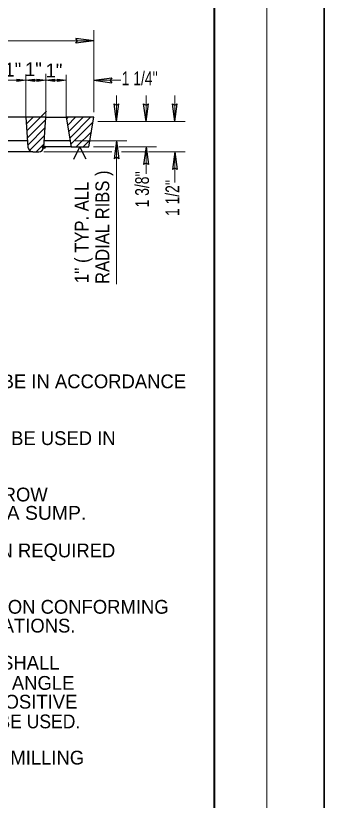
# Model space of a CAD drawing. Extents: x -399 to -31, y -119 to 153.
# Drawn here: x -60.6 to -31.2, y -46.8 to 28 of the extents above; entities that cross this region are included whole.
import ezdxf

# ---------------------------------------------------------------- set-up
doc = ezdxf.new("R2010")
doc.units = 0
doc.header["$LTSCALE"] = 0.53
doc.header["$PDMODE"] = 32
doc.header["$PDSIZE"] = 0.265
doc.layers.add('1', color=7, linetype='Continuous', lineweight=25)

msp = doc.modelspace()

# ---------------------------------------------------------------- hatches: boundary and pattern name
at = {"layer": '1'}
for points in [[(-59.6286, 21.8351), (-60.4801, 21.7181), (-60.4801, 21.9521)], [(-59.6286, 21.8351), (-58.7771, 21.9521), (-58.7771, 21.7181)], [(-57.7076, 21.8351), (-58.5591, 21.7181), (-58.5591, 21.9521)], [(-57.7076, 21.8351), (-56.8561, 21.9521), (-56.8561, 21.7181)], [(-55.7866, 21.8351), (-56.6381, 21.7181), (-56.6381, 21.9521)]]:
    msp.add_hatch(color=256, dxfattribs=at).paths.add_polyline_path(points)

# ---------------------------------------------------------------- linework, layer by layer
at = {"layer": '1', "lineweight": 13}
for p, q in [((-36.6433, -112.7008), (-36.6433, 117.2992)), ((-53.1387, 18.7882), (-53.1387, 26.6007)), ((-106.438, 25.6007), (-53.1387, 25.6007)), ((-57.7076, 18.3098), (-57.7076, 22.4473)), ((-59.6286, 18.3098), (-59.6286, 22.4036)), ((-55.7866, 18.3098), (-55.7866, 22.36)), ((-53.1387, 21.8351), (-50.5677, 21.8351)), ((-50.9769, 17.8969), (-50.9769, 20.3754)), ((-48.1551, 17.8969), (-48.1551, 20.3754)), ((-45.4133, 17.8969), (-45.4133, 20.3754)), ((-59.4361, 17.1083), (-57.6487, 18.8957)), ((-59.5816, 17.6496), (-58.9214, 18.3098)), ((-59.5359, 17.0085), (-58.2347, 18.3098)), ((-59.4875, 16.3294), (-57.7229, 18.094)), ((-55.6542, 17.5283), (-54.8728, 18.3098)), ((-55.552, 16.9242), (-54.1664, 18.3098)), ((-55.4344, 16.3364), (-53.4611, 18.3098)), ((-59.4061, 15.6963), (-57.7777, 17.3247)), ((-55.3472, 15.7147), (-53.2174, 17.8445)), ((-52.7693, 17.8969), (-44.4133, 17.8969)), ((-59.2593, 15.1434), (-57.8313, 16.5713)), ((-54.7831, 15.5162), (-53.3729, 16.9263)), ((-58.5955, 15.0355), (-57.8905, 15.7405)), ((-54.9073, 16.0663), (-49.9769, 16.0663)), ((-54.1422, 15.5055), (-53.5057, 16.142)), ((-50.9769, 2.3871), (-50.9769, 16.0663)), ((-57.9047, 15.0247), (-51.4061, 15.0247)), ((-53.1743, 15.5055), (-51.1926, 15.5055)), ((-50.7566, 15.5055), (-47.1551, 15.5055)), ((-50.5074, 15.0247), (-48.2715, 15.0247)), ((-48.1551, 12.9053), (-48.1551, 15.5055)), ((-47.9228, 15.0247), (-44.4133, 15.0247)), ((-45.4133, 12.0996), (-45.4133, 15.0247))]:
    msp.add_line(p, q, dxfattribs=at)
at = {"layer": '1', "lineweight": 40}
msp.add_line((-41.6433, -100.2008), (-41.6433, 104.7992), dxfattribs=at)
at = {"layer": '1'}
for p, q in [((-53.1387, 25.6007), (-54.8417, 25.8347)), ((-53.1387, 25.6007), (-54.8417, 25.3667)), ((-53.1387, 21.8351), (-51.4357, 22.0691)), ((-53.1387, 21.8351), (-51.4357, 21.6011)), ((-50.9769, 17.8969), (-51.2109, 19.5999)), ((-50.9769, 17.8969), (-50.7429, 19.5999)), ((-48.1551, 17.8969), (-48.3891, 19.5999)), ((-48.1551, 17.8969), (-47.9211, 19.5999)), ((-45.4133, 17.8969), (-45.6473, 19.5999)), ((-45.4133, 17.8969), (-45.1793, 19.5999)), ((-59.6286, 18.3098), (-61.5496, 18.3098)), ((-57.7076, 18.3098), (-55.7866, 18.3098)), ((-55.7567, 18.1336), (-55.5807, 18.3098)), ((-59.4688, 16.0663), (-61.7093, 16.0663)), ((-55.4067, 16.0663), (-57.8673, 16.0663)), ((-50.9769, 16.0663), (-51.2109, 14.3633)), ((-50.9769, 16.0663), (-50.7429, 14.3633)), ((-58.9476, 15.0247), (-61.7835, 15.0247)), ((-58.9476, 15.0247), (-58.3885, 15.0247)), ((-55.3117, 15.5055), (-57.9072, 15.5055)), ((-55.0549, 14.3277), (-54.4627, 15.5055)), ((-53.8704, 14.3277), (-54.4627, 15.5055)), ((-48.1551, 15.5055), (-48.3891, 13.8025)), ((-48.1551, 15.5055), (-47.9211, 13.8025)), ((-45.4133, 15.0247), (-45.6473, 13.3217)), ((-45.4133, 15.0247), (-45.1793, 13.3217))]:
    msp.add_line(p, q, dxfattribs=at)
at = {"layer": '1', "lineweight": 35}
msp.add_lwpolyline([(-399.4453, -118.8623), (-31.1567, -118.8623), (-31.1567, 153.0143), (-399.4453, 153.0143)], close=True, dxfattribs=at)
at = {"layer": '1'}
for points in [[(-54.8417, 25.3667), (-54.7099, 25.6032), (-54.8417, 25.8347)], [(-51.4357, 22.0691), (-51.5674, 21.8327), (-51.4357, 21.6011)], [(-51.2109, 19.5999), (-50.9745, 19.4682), (-50.7429, 19.5999)], [(-48.3891, 19.5999), (-48.1527, 19.4682), (-47.9211, 19.5999)], [(-45.6473, 19.5999), (-45.4109, 19.4682), (-45.1793, 19.5999)], [(-57.9097, 15.4707), (-57.7076, 18.3098), (-59.6286, 18.3098), (-59.4263, 15.4706)], [(-50.7429, 14.3633), (-50.9793, 14.4951), (-51.2109, 14.3633)], [(-47.9211, 13.8025), (-48.1575, 13.9342), (-48.3891, 13.8025)], [(-45.1793, 13.3217), (-45.4157, 13.4535), (-45.6473, 13.3217)]]:
    msp.add_lwpolyline(points, dxfattribs=at)
at = {"layer": '1', "lineweight": 13}
msp.add_lwpolyline([(-82.8422, 21.8351), (-76.9176, 21.8351), (-74.9966, 21.8351), (-73.0756, 21.8351), (-71.1546, 21.8351), (-69.2336, 21.8351), (-67.3126, 21.8351), (-65.3916, 21.8351), (-63.4706, 21.8351), (-61.5496, 21.8351), (-59.6286, 21.8351), (-57.7076, 21.8351), (-55.7866, 21.8351)], dxfattribs=at)
for points in [[(-59.6286, 21.8351), (-60.4801, 21.7181), (-60.4801, 21.9521)], [(-59.6286, 21.8351), (-58.7771, 21.9521), (-58.7771, 21.7181)], [(-57.7076, 21.8351), (-58.5591, 21.7181), (-58.5591, 21.9521)], [(-57.7076, 21.8351), (-56.8561, 21.9521), (-56.8561, 21.7181)], [(-55.7866, 21.8351), (-56.6381, 21.7181), (-56.6381, 21.9521)]]:
    msp.add_lwpolyline(points, close=True, dxfattribs=at)
at = {"layer": '1'}
msp.add_lwpolyline([(-55.7866, 18.3098), (-55.3117, 15.5055), (-53.6135, 15.5055), (-53.1387, 18.3098)], close=True, dxfattribs=at)
for centre, start, end in [((-58.9476, 15.5047), 184.07739, 270), ((-58.3885, 15.5047), 270, 355.92427)]:
    msp.add_arc(centre, 0.48, start, end, dxfattribs=at)
msp.add_point((-57.9097, 15.4707), dxfattribs=at)

# ---------------------------------------------------------------- texts
for s, p in [('1"', (-61.6639, 22.1942)), ('1"', (-59.7007, 22.2334)), ('1"', (-57.7376, 22.1156)), ('ALL CONSTRUCTION AND MATERIAL REQUIREMENTS SHALL BE IN ACCORDANCE', (-114.3976, -7.517)), ('FRAME TYPE GRATES,  VANE OR RIBBED VANE,  ARE NOT TO BE USED IN', (-114.3754, -12.9356)), ('GRATES SHALL BE INSTALLED IN THE FRAME WITH FLOW ARROW', (-114.3976, -18.3093)), ("ALL LETTERING IS TO BE RECESSED 1/16''.  ALL INFORMATION REQUIRED", (-114.3976, -23.6393)), ('GRATES SHALL BE CAST STEEL,  DUCTILE IRON,  OR GRAY IRON CONFORMING', (-114.3976, -29.0133)), ('TO SECTION 725 OF THE 1999 ENGLISH STANDARD SPECIFICATIONS.', (-114.3976, -30.8048)), ('ALL GRATES INSTALLED IN A TRENCH FRAME ( STD. SSIF-3 ) SHALL', (-114.3533, -34.3435)), ('HAVE A BOLTED HOLD-DOWN FEATURE.   IF INSTALLED IN AN ANGLE', (-114.3976, -36.2677)), ('IRON FRAME OR RESTING ON A CONCRETE SHOULDER,   A POSITIVE', (-114.3089, -38.0591)), ('NOTE:   MACHINING ( SYMBOL    ) MAY BE ACCOMPLISHED BY MILLING', (-114.4419, -43.3888))]:
    msp.add_text(s, height=1.315, dxfattribs=at).set_placement(p)
for s, width, p in [("1 1/4''", 0.75, (-50.4722, 21.3648)), ('POINTING DOWNSTREAM OR TOWARD THE LOW POINT IN A SUMP.', 1.05, (-114.3754, -20.0568)), ('HOLE-DOWN FEATURE,  APPROVED BY THE ENGINEER,  SHALL BE USED.', 0.95, (-114.3976, -39.939))]:
    msp.add_text(s, height=1.315, dxfattribs=dict(at, width=width)).set_placement(p)
for s, width, p in [('RADIAL RIBS )', 0.9, (-51.6661, 2.4246)), ("1 3/8''", 0.75, (-47.8769, 9.7278)), ("1'' ( TYP. ALL ", 0.9, (-53.6389, 2.5005)), ("1 1/2''", 0.75, (-44.9878, 8.9067))]:
    msp.add_text(s, height=1.315, rotation=90, dxfattribs=dict(at, width=width)).set_placement(p)

doc.saveas('drawing.dxf')
